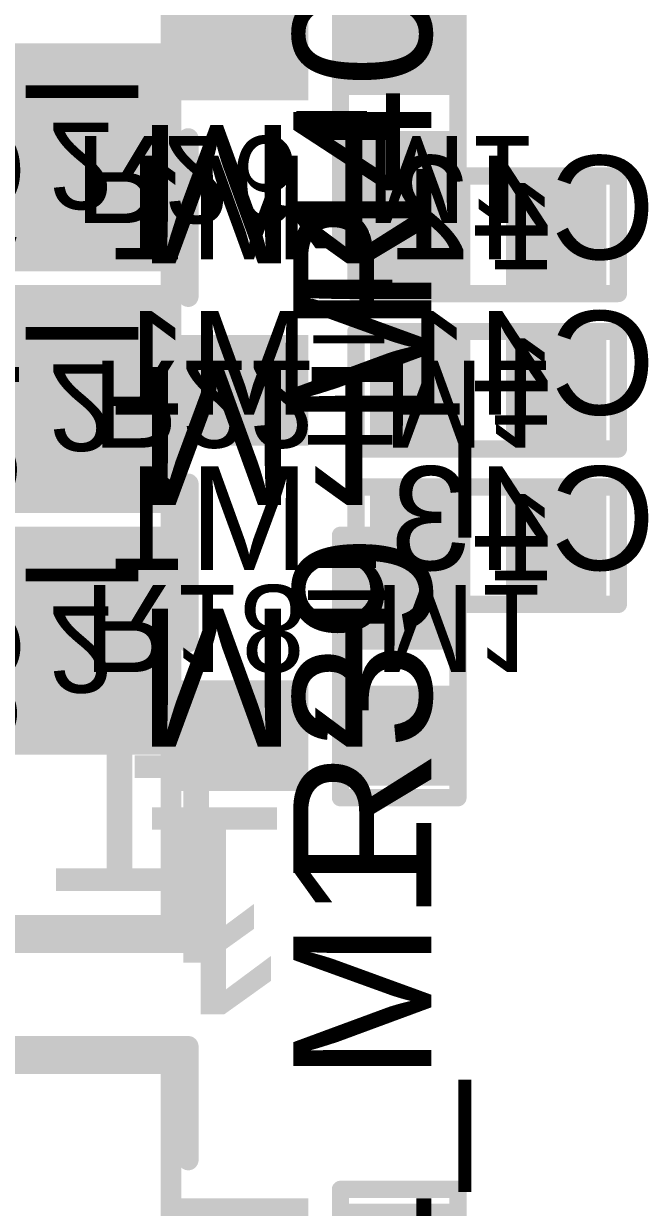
# Model space of a CAD drawing. Header units: inches. Extents: x -0.3 to 12.2, y -3.2 to 4.4.
# Drawn here: x 1.8494 to 2.0302, y 2.9284 to 3.2711 of the extents above; entities that cross this region are included whole.
import ezdxf

# ---------------------------------------------------------------- set-up
doc = ezdxf.new("R2010")
doc.units = ezdxf.units.IN
doc.header["$MEASUREMENT"] = 0
for name, color, linetype in [('Board Layer Stack Bottom Overlay', 54, 'Continuous'), ('Board Layer Stack Bottom Solder', 6, 'Continuous'), ('Bottom Assembly', 216, 'Continuous'), ('Bottom Layer_L8', 5, 'Continuous'), ('Bottom Paste', 16, 'Continuous'), ('FAB', 56, 'Continuous'), ('Top Assembly', 6, 'Continuous'), ('Top Overlay', 2, 'Continuous'), ('Top Paste', 8, 'Continuous'), ('Top Solder', 216, 'Continuous'), ('TOP_L1', 1, 'Continuous')]:
    doc.layers.add(name, color=color, linetype=linetype)
doc.styles.add('Arial', font='', dxfattribs={"height": 0.2})
doc.styles.get('Arial').set_extended_font_data('Arial')

# ---------------------------------------------------------------- blocks, each defined once
blk = doc.blocks.new('R0402_10')
at = {"layer": 'Top Paste'}
for points in [[(-0.006, 0.0125), (-0.006, -0.0125), (-0.031, -0.0125), (-0.031, 0.0125)], [(0.0334, 0.0125), (0.0334, -0.0125), (0.0084, -0.0125), (0.0084, 0.0125)]]:
    blk.add_hatch(color=8, dxfattribs=at).paths.add_polyline_path(points)
at = {"layer": 'Top Solder'}
for points in [[(-0.004, 0.0145), (-0.004, -0.0145), (-0.033, -0.0145), (-0.033, 0.0145)], [(0.0354, 0.0145), (0.0354, -0.0145), (0.0064, -0.0145), (0.0064, 0.0145)]]:
    blk.add_hatch(color=216, dxfattribs=at).paths.add_polyline_path(points)
at = {"layer": 'TOP_L1'}
for points in [[(-0.006, 0.0125), (-0.006, -0.0125), (-0.031, -0.0125), (-0.031, 0.0125)], [(0.0334, 0.0125), (0.0334, -0.0125), (0.0084, -0.0125), (0.0084, 0.0125)]]:
    blk.add_hatch(color=1, dxfattribs=at).paths.add_polyline_path(points)
at = {"layer": 'Top Assembly'}
for points in [[(-0.0365, 0.017, 0.005, 0.005, 0), (-0.0365, -0.017, 0.005, 0.005, 0)], [(-0.0365, 0.017, 0.005, 0.005, 0), (0.0395, 0.017, 0.005, 0.005, 0)], [(0.0395, 0.017, 0.005, 0.005, 0), (0.0395, -0.017, 0.005, 0.005, 0)], [(-0.0365, -0.017, 0.005, 0.005, 0), (0.0395, -0.017, 0.005, 0.005, 0)]]:
    blk.add_lwpolyline(points, format="xyseb", dxfattribs=at)
for points in [[(-0.03775, 0.017, 0.0025, 0.0025, 1), (-0.03525, 0.017, 0.0025, 0.0025, 1)], [(-0.03775, 0.017, 0.0025, 0.0025, 1), (-0.03525, 0.017, 0.0025, 0.0025, 1)], [(0.03825, 0.017, 0.0025, 0.0025, 1), (0.04075, 0.017, 0.0025, 0.0025, 1)], [(0.03825, 0.017, 0.0025, 0.0025, 1), (0.04075, 0.017, 0.0025, 0.0025, 1)], [(-0.03775, -0.017, 0.0025, 0.0025, 1), (-0.03525, -0.017, 0.0025, 0.0025, 1)], [(-0.03775, -0.017, 0.0025, 0.0025, 1), (-0.03525, -0.017, 0.0025, 0.0025, 1)], [(0.03825, -0.017, 0.0025, 0.0025, 1), (0.04075, -0.017, 0.0025, 0.0025, 1)], [(0.03825, -0.017, 0.0025, 0.0025, 1), (0.04075, -0.017, 0.0025, 0.0025, 1)]]:
    blk.add_lwpolyline(points, format="xyseb", close=True, dxfattribs=at)
at = {"layer": 'Top Overlay'}
for points in [[(-0.0365, 0.017, 0.005, 0.005, 0), (-0.0365, -0.017, 0.005, 0.005, 0)], [(-0.0365, 0.017, 0.005, 0.005, 0), (0.0365, 0.017, 0.005, 0.005, 0)], [(0.0365, 0.017, 0.005, 0.005, 0), (0.0395, 0.017, 0.005, 0.005, 0)], [(0.0395, 0.017, 0.005, 0.005, 0), (0.0395, -0.017, 0.005, 0.005, 0)], [(-0.0365, -0.017, 0.005, 0.005, 0), (0.0395, -0.017, 0.005, 0.005, 0)]]:
    blk.add_lwpolyline(points, format="xyseb", dxfattribs=at)
for points in [[(-0.03775, 0.017, 0.0025, 0.0025, 1), (-0.03525, 0.017, 0.0025, 0.0025, 1)], [(-0.03775, 0.017, 0.0025, 0.0025, 1), (-0.03525, 0.017, 0.0025, 0.0025, 1)], [(0.03525, 0.017, 0.0025, 0.0025, 1), (0.03775, 0.017, 0.0025, 0.0025, 1)], [(0.03525, 0.017, 0.0025, 0.0025, 1), (0.03775, 0.017, 0.0025, 0.0025, 1)], [(0.03825, 0.017, 0.0025, 0.0025, 1), (0.04075, 0.017, 0.0025, 0.0025, 1)], [(0.03825, 0.017, 0.0025, 0.0025, 1), (0.04075, 0.017, 0.0025, 0.0025, 1)], [(-0.03775, -0.017, 0.0025, 0.0025, 1), (-0.03525, -0.017, 0.0025, 0.0025, 1)], [(-0.03775, -0.017, 0.0025, 0.0025, 1), (-0.03525, -0.017, 0.0025, 0.0025, 1)], [(0.03825, -0.017, 0.0025, 0.0025, 1), (0.04075, -0.017, 0.0025, 0.0025, 1)], [(0.03825, -0.017, 0.0025, 0.0025, 1), (0.04075, -0.017, 0.0025, 0.0025, 1)]]:
    blk.add_lwpolyline(points, format="xyseb", close=True, dxfattribs=at)
at = {"layer": 'Top Assembly', "style": 'Arial'}
blk.add_text('R51_M1', height=0.04, dxfattribs=at).set_placement((-0.06289, -0.0093))
blk = doc.blocks.new('R0402_14')
at = {"layer": 'Top Paste'}
for points in [[(-0.006, 0.0125), (-0.006, -0.0125), (-0.031, -0.0125), (-0.031, 0.0125)], [(0.0334, 0.0125), (0.0334, -0.0125), (0.0084, -0.0125), (0.0084, 0.0125)]]:
    blk.add_hatch(color=8, dxfattribs=at).paths.add_polyline_path(points)
at = {"layer": 'Top Solder'}
for points in [[(-0.004, 0.0145), (-0.004, -0.0145), (-0.033, -0.0145), (-0.033, 0.0145)], [(0.0354, 0.0145), (0.0354, -0.0145), (0.0064, -0.0145), (0.0064, 0.0145)]]:
    blk.add_hatch(color=216, dxfattribs=at).paths.add_polyline_path(points)
at = {"layer": 'TOP_L1'}
for points in [[(-0.006, 0.0125), (-0.006, -0.0125), (-0.031, -0.0125), (-0.031, 0.0125)], [(0.0334, 0.0125), (0.0334, -0.0125), (0.0084, -0.0125), (0.0084, 0.0125)]]:
    blk.add_hatch(color=1, dxfattribs=at).paths.add_polyline_path(points)
at = {"layer": 'Top Assembly'}
for points in [[(-0.0365, 0.017, 0.005, 0.005, 0), (-0.0365, -0.017, 0.005, 0.005, 0)], [(-0.0365, 0.017, 0.005, 0.005, 0), (0.0395, 0.017, 0.005, 0.005, 0)], [(0.0395, 0.017, 0.005, 0.005, 0), (0.0395, -0.017, 0.005, 0.005, 0)], [(-0.0365, -0.017, 0.005, 0.005, 0), (0.0395, -0.017, 0.005, 0.005, 0)]]:
    blk.add_lwpolyline(points, format="xyseb", dxfattribs=at)
for points in [[(-0.03775, 0.017, 0.0025, 0.0025, 1), (-0.03525, 0.017, 0.0025, 0.0025, 1)], [(-0.03775, 0.017, 0.0025, 0.0025, 1), (-0.03525, 0.017, 0.0025, 0.0025, 1)], [(0.03825, 0.017, 0.0025, 0.0025, 1), (0.04075, 0.017, 0.0025, 0.0025, 1)], [(0.03825, 0.017, 0.0025, 0.0025, 1), (0.04075, 0.017, 0.0025, 0.0025, 1)], [(-0.03775, -0.017, 0.0025, 0.0025, 1), (-0.03525, -0.017, 0.0025, 0.0025, 1)], [(-0.03775, -0.017, 0.0025, 0.0025, 1), (-0.03525, -0.017, 0.0025, 0.0025, 1)], [(0.03825, -0.017, 0.0025, 0.0025, 1), (0.04075, -0.017, 0.0025, 0.0025, 1)], [(0.03825, -0.017, 0.0025, 0.0025, 1), (0.04075, -0.017, 0.0025, 0.0025, 1)]]:
    blk.add_lwpolyline(points, format="xyseb", close=True, dxfattribs=at)
at = {"layer": 'Top Overlay'}
for points in [[(-0.0365, 0.017, 0.005, 0.005, 0), (-0.0365, -0.017, 0.005, 0.005, 0)], [(-0.0365, 0.017, 0.005, 0.005, 0), (0.0365, 0.017, 0.005, 0.005, 0)], [(0.0365, 0.017, 0.005, 0.005, 0), (0.0395, 0.017, 0.005, 0.005, 0)], [(0.0395, 0.017, 0.005, 0.005, 0), (0.0395, -0.017, 0.005, 0.005, 0)], [(-0.0365, -0.017, 0.005, 0.005, 0), (0.0395, -0.017, 0.005, 0.005, 0)]]:
    blk.add_lwpolyline(points, format="xyseb", dxfattribs=at)
for points in [[(-0.03775, 0.017, 0.0025, 0.0025, 1), (-0.03525, 0.017, 0.0025, 0.0025, 1)], [(-0.03775, 0.017, 0.0025, 0.0025, 1), (-0.03525, 0.017, 0.0025, 0.0025, 1)], [(0.03525, 0.017, 0.0025, 0.0025, 1), (0.03775, 0.017, 0.0025, 0.0025, 1)], [(0.03525, 0.017, 0.0025, 0.0025, 1), (0.03775, 0.017, 0.0025, 0.0025, 1)], [(0.03825, 0.017, 0.0025, 0.0025, 1), (0.04075, 0.017, 0.0025, 0.0025, 1)], [(0.03825, 0.017, 0.0025, 0.0025, 1), (0.04075, 0.017, 0.0025, 0.0025, 1)], [(-0.03775, -0.017, 0.0025, 0.0025, 1), (-0.03525, -0.017, 0.0025, 0.0025, 1)], [(-0.03775, -0.017, 0.0025, 0.0025, 1), (-0.03525, -0.017, 0.0025, 0.0025, 1)], [(0.03825, -0.017, 0.0025, 0.0025, 1), (0.04075, -0.017, 0.0025, 0.0025, 1)], [(0.03825, -0.017, 0.0025, 0.0025, 1), (0.04075, -0.017, 0.0025, 0.0025, 1)]]:
    blk.add_lwpolyline(points, format="xyseb", close=True, dxfattribs=at)
at = {"layer": 'Top Assembly', "style": 'Arial'}
blk.add_text('R40_M1', height=0.04, dxfattribs=at).set_placement((-0.06289, -0.0093))
blk = doc.blocks.new('R0402_16')
at = {"layer": 'Top Paste'}
for points in [[(-0.006, 0.0125), (-0.006, -0.0125), (-0.031, -0.0125), (-0.031, 0.0125)], [(0.0334, 0.0125), (0.0334, -0.0125), (0.0084, -0.0125), (0.0084, 0.0125)]]:
    blk.add_hatch(color=8, dxfattribs=at).paths.add_polyline_path(points)
at = {"layer": 'Top Solder'}
for points in [[(-0.004, 0.0145), (-0.004, -0.0145), (-0.033, -0.0145), (-0.033, 0.0145)], [(0.0354, 0.0145), (0.0354, -0.0145), (0.0064, -0.0145), (0.0064, 0.0145)]]:
    blk.add_hatch(color=216, dxfattribs=at).paths.add_polyline_path(points)
at = {"layer": 'TOP_L1'}
for points in [[(-0.006, 0.0125), (-0.006, -0.0125), (-0.031, -0.0125), (-0.031, 0.0125)], [(0.0334, 0.0125), (0.0334, -0.0125), (0.0084, -0.0125), (0.0084, 0.0125)]]:
    blk.add_hatch(color=1, dxfattribs=at).paths.add_polyline_path(points)
at = {"layer": 'Top Assembly'}
for points in [[(-0.0365, 0.017, 0.005, 0.005, 0), (-0.0365, -0.017, 0.005, 0.005, 0)], [(-0.0365, 0.017, 0.005, 0.005, 0), (0.0395, 0.017, 0.005, 0.005, 0)], [(0.0395, 0.017, 0.005, 0.005, 0), (0.0395, -0.017, 0.005, 0.005, 0)], [(-0.0365, -0.017, 0.005, 0.005, 0), (0.0395, -0.017, 0.005, 0.005, 0)]]:
    blk.add_lwpolyline(points, format="xyseb", dxfattribs=at)
for points in [[(-0.03775, 0.017, 0.0025, 0.0025, 1), (-0.03525, 0.017, 0.0025, 0.0025, 1)], [(-0.03775, 0.017, 0.0025, 0.0025, 1), (-0.03525, 0.017, 0.0025, 0.0025, 1)], [(0.03825, 0.017, 0.0025, 0.0025, 1), (0.04075, 0.017, 0.0025, 0.0025, 1)], [(0.03825, 0.017, 0.0025, 0.0025, 1), (0.04075, 0.017, 0.0025, 0.0025, 1)], [(-0.03775, -0.017, 0.0025, 0.0025, 1), (-0.03525, -0.017, 0.0025, 0.0025, 1)], [(-0.03775, -0.017, 0.0025, 0.0025, 1), (-0.03525, -0.017, 0.0025, 0.0025, 1)], [(0.03825, -0.017, 0.0025, 0.0025, 1), (0.04075, -0.017, 0.0025, 0.0025, 1)], [(0.03825, -0.017, 0.0025, 0.0025, 1), (0.04075, -0.017, 0.0025, 0.0025, 1)]]:
    blk.add_lwpolyline(points, format="xyseb", close=True, dxfattribs=at)
at = {"layer": 'Top Overlay'}
for points in [[(-0.0365, 0.017, 0.005, 0.005, 0), (-0.0365, -0.017, 0.005, 0.005, 0)], [(-0.0365, 0.017, 0.005, 0.005, 0), (0.0365, 0.017, 0.005, 0.005, 0)], [(0.0365, 0.017, 0.005, 0.005, 0), (0.0395, 0.017, 0.005, 0.005, 0)], [(0.0395, 0.017, 0.005, 0.005, 0), (0.0395, -0.017, 0.005, 0.005, 0)], [(-0.0365, -0.017, 0.005, 0.005, 0), (0.0395, -0.017, 0.005, 0.005, 0)]]:
    blk.add_lwpolyline(points, format="xyseb", dxfattribs=at)
for points in [[(-0.03775, 0.017, 0.0025, 0.0025, 1), (-0.03525, 0.017, 0.0025, 0.0025, 1)], [(-0.03775, 0.017, 0.0025, 0.0025, 1), (-0.03525, 0.017, 0.0025, 0.0025, 1)], [(0.03525, 0.017, 0.0025, 0.0025, 1), (0.03775, 0.017, 0.0025, 0.0025, 1)], [(0.03525, 0.017, 0.0025, 0.0025, 1), (0.03775, 0.017, 0.0025, 0.0025, 1)], [(0.03825, 0.017, 0.0025, 0.0025, 1), (0.04075, 0.017, 0.0025, 0.0025, 1)], [(0.03825, 0.017, 0.0025, 0.0025, 1), (0.04075, 0.017, 0.0025, 0.0025, 1)], [(-0.03775, -0.017, 0.0025, 0.0025, 1), (-0.03525, -0.017, 0.0025, 0.0025, 1)], [(-0.03775, -0.017, 0.0025, 0.0025, 1), (-0.03525, -0.017, 0.0025, 0.0025, 1)], [(0.03825, -0.017, 0.0025, 0.0025, 1), (0.04075, -0.017, 0.0025, 0.0025, 1)], [(0.03825, -0.017, 0.0025, 0.0025, 1), (0.04075, -0.017, 0.0025, 0.0025, 1)]]:
    blk.add_lwpolyline(points, format="xyseb", close=True, dxfattribs=at)
at = {"layer": 'Top Assembly', "style": 'Arial'}
blk.add_text('R39_M1', height=0.04, dxfattribs=at).set_placement((-0.06289, -0.0093))
blk = doc.blocks.new('C0402_B_44')
at = {"layer": 'Board Layer Stack Bottom Solder'}
for points in [[(-0.004, 0.0145), (-0.004, -0.0145), (-0.033, -0.0145), (-0.033, 0.0145)], [(0.0354, 0.0145), (0.0354, -0.0145), (0.0064, -0.0145), (0.0064, 0.0145)]]:
    blk.add_hatch(color=6, dxfattribs=at).paths.add_polyline_path(points)
at = {"layer": 'Bottom Layer_L8'}
for points in [[(-0.006, 0.0125), (-0.006, -0.0125), (-0.031, -0.0125), (-0.031, 0.0125)], [(0.0334, 0.0125), (0.0334, -0.0125), (0.0084, -0.0125), (0.0084, 0.0125)]]:
    blk.add_hatch(color=5, dxfattribs=at).paths.add_polyline_path(points)
at = {"layer": 'Bottom Paste'}
for points in [[(-0.006, 0.0125), (-0.006, -0.0125), (-0.031, -0.0125), (-0.031, 0.0125)], [(0.0334, 0.0125), (0.0334, -0.0125), (0.0084, -0.0125), (0.0084, 0.0125)]]:
    blk.add_hatch(color=16, dxfattribs=at).paths.add_polyline_path(points)
at = {"layer": 'Board Layer Stack Bottom Overlay'}
for points in [[(-0.0365, 0.017, 0.005, 0.005, 0), (-0.0365, -0.017, 0.005, 0.005, 0)], [(0.0395, 0.017, 0.005, 0.005, 0), (-0.0365, 0.017, 0.005, 0.005, 0)], [(0.0395, 0.017, 0.005, 0.005, 0), (0.0395, -0.017, 0.005, 0.005, 0)], [(0.0365, -0.017, 0.005, 0.005, 0), (-0.0365, -0.017, 0.005, 0.005, 0)], [(0.0395, -0.017, 0.005, 0.005, 0), (0.0365, -0.017, 0.005, 0.005, 0)]]:
    blk.add_lwpolyline(points, format="xyseb", dxfattribs=at)
for points in [[(-0.03775, 0.017, 0.0025, 0.0025, 1), (-0.03525, 0.017, 0.0025, 0.0025, 1)], [(-0.03775, 0.017, 0.0025, 0.0025, 1), (-0.03525, 0.017, 0.0025, 0.0025, 1)], [(0.03825, 0.017, 0.0025, 0.0025, 1), (0.04075, 0.017, 0.0025, 0.0025, 1)], [(0.03825, 0.017, 0.0025, 0.0025, 1), (0.04075, 0.017, 0.0025, 0.0025, 1)], [(-0.03775, -0.017, 0.0025, 0.0025, 1), (-0.03525, -0.017, 0.0025, 0.0025, 1)], [(-0.03775, -0.017, 0.0025, 0.0025, 1), (-0.03525, -0.017, 0.0025, 0.0025, 1)], [(0.03525, -0.017, 0.0025, 0.0025, 1), (0.03775, -0.017, 0.0025, 0.0025, 1)], [(0.03525, -0.017, 0.0025, 0.0025, 1), (0.03775, -0.017, 0.0025, 0.0025, 1)], [(0.03825, -0.017, 0.0025, 0.0025, 1), (0.04075, -0.017, 0.0025, 0.0025, 1)], [(0.03825, -0.017, 0.0025, 0.0025, 1), (0.04075, -0.017, 0.0025, 0.0025, 1)]]:
    blk.add_lwpolyline(points, format="xyseb", close=True, dxfattribs=at)
at = {"layer": 'Bottom Assembly'}
for points in [[(-0.0365, 0.017, 0.005, 0.005, 0), (-0.0365, -0.017, 0.005, 0.005, 0)], [(0.0395, 0.017, 0.005, 0.005, 0), (-0.0365, 0.017, 0.005, 0.005, 0)], [(0.0395, 0.017, 0.005, 0.005, 0), (0.0395, -0.017, 0.005, 0.005, 0)], [(0.0395, -0.017, 0.005, 0.005, 0), (-0.0365, -0.017, 0.005, 0.005, 0)]]:
    blk.add_lwpolyline(points, format="xyseb", dxfattribs=at)
for points in [[(-0.03775, 0.017, 0.0025, 0.0025, 1), (-0.03525, 0.017, 0.0025, 0.0025, 1)], [(-0.03775, 0.017, 0.0025, 0.0025, 1), (-0.03525, 0.017, 0.0025, 0.0025, 1)], [(0.03825, 0.017, 0.0025, 0.0025, 1), (0.04075, 0.017, 0.0025, 0.0025, 1)], [(0.03825, 0.017, 0.0025, 0.0025, 1), (0.04075, 0.017, 0.0025, 0.0025, 1)], [(-0.03775, -0.017, 0.0025, 0.0025, 1), (-0.03525, -0.017, 0.0025, 0.0025, 1)], [(-0.03775, -0.017, 0.0025, 0.0025, 1), (-0.03525, -0.017, 0.0025, 0.0025, 1)], [(0.03825, -0.017, 0.0025, 0.0025, 1), (0.04075, -0.017, 0.0025, 0.0025, 1)], [(0.03825, -0.017, 0.0025, 0.0025, 1), (0.04075, -0.017, 0.0025, 0.0025, 1)]]:
    blk.add_lwpolyline(points, format="xyseb", close=True, dxfattribs=at)
at = {"layer": 'Bottom Assembly', "style": 'Arial', "text_generation_flag": 2}
blk.add_text('C43_M1', height=0.03, rotation=180, dxfattribs=at).set_placement((-0.0473, 0.00707))
at = {"layer": 'FAB', "style": 'Arial', "text_generation_flag": 2}
blk.add_text('1', height=0.025, rotation=180, dxfattribs=at).set_placement((-0.0185, 0.01))
blk = doc.blocks.new('C0402_B_46')
at = {"layer": 'Board Layer Stack Bottom Solder'}
for points in [[(-0.004, 0.0145), (-0.004, -0.0145), (-0.033, -0.0145), (-0.033, 0.0145)], [(0.0354, 0.0145), (0.0354, -0.0145), (0.0064, -0.0145), (0.0064, 0.0145)]]:
    blk.add_hatch(color=6, dxfattribs=at).paths.add_polyline_path(points)
at = {"layer": 'Bottom Layer_L8'}
for points in [[(-0.006, 0.0125), (-0.006, -0.0125), (-0.031, -0.0125), (-0.031, 0.0125)], [(0.0334, 0.0125), (0.0334, -0.0125), (0.0084, -0.0125), (0.0084, 0.0125)]]:
    blk.add_hatch(color=5, dxfattribs=at).paths.add_polyline_path(points)
at = {"layer": 'Bottom Paste'}
for points in [[(-0.006, 0.0125), (-0.006, -0.0125), (-0.031, -0.0125), (-0.031, 0.0125)], [(0.0334, 0.0125), (0.0334, -0.0125), (0.0084, -0.0125), (0.0084, 0.0125)]]:
    blk.add_hatch(color=16, dxfattribs=at).paths.add_polyline_path(points)
at = {"layer": 'Board Layer Stack Bottom Overlay'}
for points in [[(-0.0365, 0.017, 0.005, 0.005, 0), (-0.0365, -0.017, 0.005, 0.005, 0)], [(0.0395, 0.017, 0.005, 0.005, 0), (-0.0365, 0.017, 0.005, 0.005, 0)], [(0.0395, 0.017, 0.005, 0.005, 0), (0.0395, -0.017, 0.005, 0.005, 0)], [(0.0365, -0.017, 0.005, 0.005, 0), (-0.0365, -0.017, 0.005, 0.005, 0)], [(0.0395, -0.017, 0.005, 0.005, 0), (0.0365, -0.017, 0.005, 0.005, 0)]]:
    blk.add_lwpolyline(points, format="xyseb", dxfattribs=at)
for points in [[(-0.03775, 0.017, 0.0025, 0.0025, 1), (-0.03525, 0.017, 0.0025, 0.0025, 1)], [(-0.03775, 0.017, 0.0025, 0.0025, 1), (-0.03525, 0.017, 0.0025, 0.0025, 1)], [(0.03825, 0.017, 0.0025, 0.0025, 1), (0.04075, 0.017, 0.0025, 0.0025, 1)], [(0.03825, 0.017, 0.0025, 0.0025, 1), (0.04075, 0.017, 0.0025, 0.0025, 1)], [(-0.03775, -0.017, 0.0025, 0.0025, 1), (-0.03525, -0.017, 0.0025, 0.0025, 1)], [(-0.03775, -0.017, 0.0025, 0.0025, 1), (-0.03525, -0.017, 0.0025, 0.0025, 1)], [(0.03525, -0.017, 0.0025, 0.0025, 1), (0.03775, -0.017, 0.0025, 0.0025, 1)], [(0.03525, -0.017, 0.0025, 0.0025, 1), (0.03775, -0.017, 0.0025, 0.0025, 1)], [(0.03825, -0.017, 0.0025, 0.0025, 1), (0.04075, -0.017, 0.0025, 0.0025, 1)], [(0.03825, -0.017, 0.0025, 0.0025, 1), (0.04075, -0.017, 0.0025, 0.0025, 1)]]:
    blk.add_lwpolyline(points, format="xyseb", close=True, dxfattribs=at)
at = {"layer": 'Bottom Assembly'}
for points in [[(-0.0365, 0.017, 0.005, 0.005, 0), (-0.0365, -0.017, 0.005, 0.005, 0)], [(0.0395, 0.017, 0.005, 0.005, 0), (-0.0365, 0.017, 0.005, 0.005, 0)], [(0.0395, 0.017, 0.005, 0.005, 0), (0.0395, -0.017, 0.005, 0.005, 0)], [(0.0395, -0.017, 0.005, 0.005, 0), (-0.0365, -0.017, 0.005, 0.005, 0)]]:
    blk.add_lwpolyline(points, format="xyseb", dxfattribs=at)
for points in [[(-0.03775, 0.017, 0.0025, 0.0025, 1), (-0.03525, 0.017, 0.0025, 0.0025, 1)], [(-0.03775, 0.017, 0.0025, 0.0025, 1), (-0.03525, 0.017, 0.0025, 0.0025, 1)], [(0.03825, 0.017, 0.0025, 0.0025, 1), (0.04075, 0.017, 0.0025, 0.0025, 1)], [(0.03825, 0.017, 0.0025, 0.0025, 1), (0.04075, 0.017, 0.0025, 0.0025, 1)], [(-0.03775, -0.017, 0.0025, 0.0025, 1), (-0.03525, -0.017, 0.0025, 0.0025, 1)], [(-0.03775, -0.017, 0.0025, 0.0025, 1), (-0.03525, -0.017, 0.0025, 0.0025, 1)], [(0.03825, -0.017, 0.0025, 0.0025, 1), (0.04075, -0.017, 0.0025, 0.0025, 1)], [(0.03825, -0.017, 0.0025, 0.0025, 1), (0.04075, -0.017, 0.0025, 0.0025, 1)]]:
    blk.add_lwpolyline(points, format="xyseb", close=True, dxfattribs=at)
at = {"layer": 'Bottom Assembly', "style": 'Arial', "text_generation_flag": 2}
blk.add_text('C42_M1', height=0.03, rotation=180, dxfattribs=at).set_placement((-0.0473, 0.00707))
at = {"layer": 'FAB', "style": 'Arial', "text_generation_flag": 2}
blk.add_text('1', height=0.025, rotation=180, dxfattribs=at).set_placement((-0.0185, 0.01))
blk = doc.blocks.new('C0402_B_48')
at = {"layer": 'Board Layer Stack Bottom Solder'}
for points in [[(-0.004, 0.0145), (-0.004, -0.0145), (-0.033, -0.0145), (-0.033, 0.0145)], [(0.0354, 0.0145), (0.0354, -0.0145), (0.0064, -0.0145), (0.0064, 0.0145)]]:
    blk.add_hatch(color=6, dxfattribs=at).paths.add_polyline_path(points)
at = {"layer": 'Bottom Layer_L8'}
for points in [[(-0.006, 0.0125), (-0.006, -0.0125), (-0.031, -0.0125), (-0.031, 0.0125)], [(0.0334, 0.0125), (0.0334, -0.0125), (0.0084, -0.0125), (0.0084, 0.0125)]]:
    blk.add_hatch(color=5, dxfattribs=at).paths.add_polyline_path(points)
at = {"layer": 'Bottom Paste'}
for points in [[(-0.006, 0.0125), (-0.006, -0.0125), (-0.031, -0.0125), (-0.031, 0.0125)], [(0.0334, 0.0125), (0.0334, -0.0125), (0.0084, -0.0125), (0.0084, 0.0125)]]:
    blk.add_hatch(color=16, dxfattribs=at).paths.add_polyline_path(points)
at = {"layer": 'Board Layer Stack Bottom Overlay'}
for points in [[(-0.0365, 0.017, 0.005, 0.005, 0), (-0.0365, -0.017, 0.005, 0.005, 0)], [(0.0395, 0.017, 0.005, 0.005, 0), (-0.0365, 0.017, 0.005, 0.005, 0)], [(0.0395, 0.017, 0.005, 0.005, 0), (0.0395, -0.017, 0.005, 0.005, 0)], [(0.0365, -0.017, 0.005, 0.005, 0), (-0.0365, -0.017, 0.005, 0.005, 0)], [(0.0395, -0.017, 0.005, 0.005, 0), (0.0365, -0.017, 0.005, 0.005, 0)]]:
    blk.add_lwpolyline(points, format="xyseb", dxfattribs=at)
for points in [[(-0.03775, 0.017, 0.0025, 0.0025, 1), (-0.03525, 0.017, 0.0025, 0.0025, 1)], [(-0.03775, 0.017, 0.0025, 0.0025, 1), (-0.03525, 0.017, 0.0025, 0.0025, 1)], [(0.03825, 0.017, 0.0025, 0.0025, 1), (0.04075, 0.017, 0.0025, 0.0025, 1)], [(0.03825, 0.017, 0.0025, 0.0025, 1), (0.04075, 0.017, 0.0025, 0.0025, 1)], [(-0.03775, -0.017, 0.0025, 0.0025, 1), (-0.03525, -0.017, 0.0025, 0.0025, 1)], [(-0.03775, -0.017, 0.0025, 0.0025, 1), (-0.03525, -0.017, 0.0025, 0.0025, 1)], [(0.03525, -0.017, 0.0025, 0.0025, 1), (0.03775, -0.017, 0.0025, 0.0025, 1)], [(0.03525, -0.017, 0.0025, 0.0025, 1), (0.03775, -0.017, 0.0025, 0.0025, 1)], [(0.03825, -0.017, 0.0025, 0.0025, 1), (0.04075, -0.017, 0.0025, 0.0025, 1)], [(0.03825, -0.017, 0.0025, 0.0025, 1), (0.04075, -0.017, 0.0025, 0.0025, 1)]]:
    blk.add_lwpolyline(points, format="xyseb", close=True, dxfattribs=at)
at = {"layer": 'Bottom Assembly'}
for points in [[(-0.0365, 0.017, 0.005, 0.005, 0), (-0.0365, -0.017, 0.005, 0.005, 0)], [(0.0395, 0.017, 0.005, 0.005, 0), (-0.0365, 0.017, 0.005, 0.005, 0)], [(0.0395, 0.017, 0.005, 0.005, 0), (0.0395, -0.017, 0.005, 0.005, 0)], [(0.0395, -0.017, 0.005, 0.005, 0), (-0.0365, -0.017, 0.005, 0.005, 0)]]:
    blk.add_lwpolyline(points, format="xyseb", dxfattribs=at)
for points in [[(-0.03775, 0.017, 0.0025, 0.0025, 1), (-0.03525, 0.017, 0.0025, 0.0025, 1)], [(-0.03775, 0.017, 0.0025, 0.0025, 1), (-0.03525, 0.017, 0.0025, 0.0025, 1)], [(0.03825, 0.017, 0.0025, 0.0025, 1), (0.04075, 0.017, 0.0025, 0.0025, 1)], [(0.03825, 0.017, 0.0025, 0.0025, 1), (0.04075, 0.017, 0.0025, 0.0025, 1)], [(-0.03775, -0.017, 0.0025, 0.0025, 1), (-0.03525, -0.017, 0.0025, 0.0025, 1)], [(-0.03775, -0.017, 0.0025, 0.0025, 1), (-0.03525, -0.017, 0.0025, 0.0025, 1)], [(0.03825, -0.017, 0.0025, 0.0025, 1), (0.04075, -0.017, 0.0025, 0.0025, 1)], [(0.03825, -0.017, 0.0025, 0.0025, 1), (0.04075, -0.017, 0.0025, 0.0025, 1)]]:
    blk.add_lwpolyline(points, format="xyseb", close=True, dxfattribs=at)
at = {"layer": 'Bottom Assembly', "style": 'Arial', "text_generation_flag": 2}
blk.add_text('C41_M1', height=0.03, rotation=180, dxfattribs=at).set_placement((-0.0473, 0.00707))
at = {"layer": 'FAB', "style": 'Arial', "text_generation_flag": 2}
blk.add_text('1', height=0.025, rotation=180, dxfattribs=at).set_placement((-0.0185, 0.01))
blk = doc.blocks.new('CD542_MNC_102')
at = {"layer": 'Top Paste'}
blk.add_hatch(color=8, dxfattribs=at).paths.add_polyline_path([(-0.14781, -0.08598), (-0.11, -0.08598), (-0.11, -0.11402), (-0.14781, -0.11402)])
at = {"layer": 'Top Solder'}
blk.add_hatch(color=216, dxfattribs=at).paths.add_polyline_path([(-0.14981, -0.08398), (-0.108, -0.08398), (-0.108, -0.11602), (-0.14981, -0.11602)])
at = {"layer": 'TOP_L1'}
blk.add_hatch(color=1, dxfattribs=at).paths.add_polyline_path([(-0.14781, -0.08598), (-0.11, -0.08598), (-0.11, -0.11402), (-0.14781, -0.11402)])
at = {"layer": 'Top Assembly'}
for points in [[(-0.11, 0.155, 0.006, 0.006, 0), (-0.11, -0.155, 0.006, 0.006, 0)], [(0.11, -0.155, 0.006, 0.006, 0), (-0.11, -0.155, 0.006, 0.006, 0)]]:
    blk.add_lwpolyline(points, format="xyseb", dxfattribs=at)
blk.add_lwpolyline([(-0.1115, -0.155, 0.003, 0.003, 1), (-0.1085, -0.155, 0.003, 0.003, 1)], format="xyseb", close=True, dxfattribs=at)
blk.add_lwpolyline([(-0.1115, -0.155, 0.003, 0.003, 1), (-0.1085, -0.155, 0.003, 0.003, 1)], format="xyseb", close=True, dxfattribs=at)
at = {"layer": 'Top Overlay'}
for points in [[(-0.115, -0.12712, 0.006, 0.006, 0), (-0.115, -0.16, 0.006, 0.006, 0)], [(0.115, -0.16, 0.006, 0.006, 0), (-0.115, -0.16, 0.006, 0.006, 0)]]:
    blk.add_lwpolyline(points, format="xyseb", dxfattribs=at)
for points in [[(-0.1165, -0.12712, 0.003, 0.003, 1), (-0.1135, -0.12712, 0.003, 0.003, 1)], [(-0.1165, -0.16, 0.003, 0.003, 1), (-0.1135, -0.16, 0.003, 0.003, 1)], [(-0.1165, -0.16, 0.003, 0.003, 1), (-0.1135, -0.16, 0.003, 0.003, 1)]]:
    blk.add_lwpolyline(points, format="xyseb", close=True, dxfattribs=at)
blk = doc.blocks.new('CD542_MNC_104')
at = {"layer": 'Top Paste'}
for points in [[(-0.14781, 0.11402), (-0.11, 0.11402), (-0.11, 0.08598), (-0.14781, 0.08598)], [(-0.14781, 0.01402), (-0.11, 0.01402), (-0.11, -0.01402), (-0.14781, -0.01402)], [(-0.14781, -0.08598), (-0.11, -0.08598), (-0.11, -0.11402), (-0.14781, -0.11402)]]:
    blk.add_hatch(color=8, dxfattribs=at).paths.add_polyline_path(points)
at = {"layer": 'Top Solder'}
for points in [[(-0.14981, 0.11602), (-0.108, 0.11602), (-0.108, 0.08398), (-0.14981, 0.08398)], [(-0.14981, 0.01602), (-0.108, 0.01602), (-0.108, -0.01602), (-0.14981, -0.01602)], [(-0.14981, -0.08398), (-0.108, -0.08398), (-0.108, -0.11602), (-0.14981, -0.11602)]]:
    blk.add_hatch(color=216, dxfattribs=at).paths.add_polyline_path(points)
at = {"layer": 'TOP_L1'}
for points in [[(-0.14781, 0.11402), (-0.11, 0.11402), (-0.11, 0.08598), (-0.14781, 0.08598)], [(-0.14781, 0.01402), (-0.11, 0.01402), (-0.11, -0.01402), (-0.14781, -0.01402)], [(-0.14781, -0.08598), (-0.11, -0.08598), (-0.11, -0.11402), (-0.14781, -0.11402)]]:
    blk.add_hatch(color=1, dxfattribs=at).paths.add_polyline_path(points)
at = {"layer": 'Top Assembly'}
for points in [[(0.11, 0.155, 0.006, 0.006, 0), (-0.11, 0.155, 0.006, 0.006, 0)], [(-0.11, 0.155, 0.006, 0.006, 0), (-0.11, -0.155, 0.006, 0.006, 0)]]:
    blk.add_lwpolyline(points, format="xyseb", dxfattribs=at)
blk.add_lwpolyline([(-0.1115, 0.155, 0.003, 0.003, 1), (-0.1085, 0.155, 0.003, 0.003, 1)], format="xyseb", close=True, dxfattribs=at)
blk.add_lwpolyline([(-0.1115, 0.155, 0.003, 0.003, 1), (-0.1085, 0.155, 0.003, 0.003, 1)], format="xyseb", close=True, dxfattribs=at)
at = {"layer": 'Top Overlay'}
for points in [[(0.115, 0.16, 0.006, 0.006, 0), (-0.115, 0.16, 0.006, 0.006, 0)], [(-0.115, 0.16, 0.006, 0.006, 0), (-0.115, 0.12712, 0.006, 0.006, 0)], [(-0.115, 0.07288, 0.006, 0.006, 0), (-0.115, 0.02712, 0.006, 0.006, 0)], [(-0.115, -0.02712, 0.006, 0.006, 0), (-0.115, -0.07288, 0.006, 0.006, 0)]]:
    blk.add_lwpolyline(points, format="xyseb", dxfattribs=at)
for points in [[(-0.1165, 0.16, 0.003, 0.003, 1), (-0.1135, 0.16, 0.003, 0.003, 1)], [(-0.1165, 0.16, 0.003, 0.003, 1), (-0.1135, 0.16, 0.003, 0.003, 1)], [(-0.1165, 0.12712, 0.003, 0.003, 1), (-0.1135, 0.12712, 0.003, 0.003, 1)], [(-0.1165, 0.07288, 0.003, 0.003, 1), (-0.1135, 0.07288, 0.003, 0.003, 1)], [(-0.1165, 0.02712, 0.003, 0.003, 1), (-0.1135, 0.02712, 0.003, 0.003, 1)], [(-0.1165, -0.02712, 0.003, 0.003, 1), (-0.1135, -0.02712, 0.003, 0.003, 1)], [(-0.1165, -0.07288, 0.003, 0.003, 1), (-0.1135, -0.07288, 0.003, 0.003, 1)]]:
    blk.add_lwpolyline(points, format="xyseb", close=True, dxfattribs=at)
at = {"layer": 'Top Assembly', "style": 'Arial'}
blk.add_text('1', height=0.06, dxfattribs=at).set_placement((-0.14206, 0.10576))
at = {"layer": 'Top Overlay', "style": 'Arial'}
blk.add_text('1', height=0.06, dxfattribs=at).set_placement((-0.14706, 0.12076))
blk = doc.blocks.new('R0805_B_351')
at = {"layer": 'Board Layer Stack Bottom Solder'}
for points in [[(-0.013, 0.027), (-0.013, -0.027), (-0.077, -0.027), (-0.077, 0.027)], [(0.077, 0.027), (0.077, -0.027), (0.013, -0.027), (0.013, 0.027)]]:
    blk.add_hatch(color=6, dxfattribs=at).paths.add_polyline_path(points)
at = {"layer": 'Bottom Layer_L8'}
for points in [[(-0.015, 0.025), (-0.015, -0.025), (-0.075, -0.025), (-0.075, 0.025)], [(0.075, 0.025), (0.075, -0.025), (0.015, -0.025), (0.015, 0.025)]]:
    blk.add_hatch(color=5, dxfattribs=at).paths.add_polyline_path(points)
at = {"layer": 'Bottom Paste'}
for points in [[(-0.015, 0.025), (-0.015, -0.025), (-0.075, -0.025), (-0.075, 0.025)], [(0.075, 0.025), (0.075, -0.025), (0.015, -0.025), (0.015, 0.025)]]:
    blk.add_hatch(color=16, dxfattribs=at).paths.add_polyline_path(points)
at = {"layer": 'Board Layer Stack Bottom Overlay'}
for points in [[(-0.08, -0.03, 0.006, 0.006, 0), (-0.08, 0.03, 0.006, 0.006, 0)], [(-0.08, 0.03, 0.006, 0.006, 0), (0.08, 0.03, 0.006, 0.006, 0)], [(0.08, -0.03, 0.006, 0.006, 0), (0.08, 0.03, 0.006, 0.006, 0)], [(-0.08, -0.03, 0.006, 0.006, 0), (0.08, -0.03, 0.006, 0.006, 0)]]:
    blk.add_lwpolyline(points, format="xyseb", dxfattribs=at)
for points in [[(-0.0815, 0.03, 0.003, 0.003, 1), (-0.0785, 0.03, 0.003, 0.003, 1)], [(-0.0815, 0.03, 0.003, 0.003, 1), (-0.0785, 0.03, 0.003, 0.003, 1)], [(0.0785, 0.03, 0.003, 0.003, 1), (0.0815, 0.03, 0.003, 0.003, 1)], [(0.0785, 0.03, 0.003, 0.003, 1), (0.0815, 0.03, 0.003, 0.003, 1)], [(-0.0815, -0.03, 0.003, 0.003, 1), (-0.0785, -0.03, 0.003, 0.003, 1)], [(-0.0815, -0.03, 0.003, 0.003, 1), (-0.0785, -0.03, 0.003, 0.003, 1)], [(0.0785, -0.03, 0.003, 0.003, 1), (0.0815, -0.03, 0.003, 0.003, 1)], [(0.0785, -0.03, 0.003, 0.003, 1), (0.0815, -0.03, 0.003, 0.003, 1)]]:
    blk.add_lwpolyline(points, format="xyseb", close=True, dxfattribs=at)
at = {"layer": 'Bottom Assembly'}
for points in [[(-0.08, -0.03, 0.006, 0.006, 0), (-0.08, 0.03, 0.006, 0.006, 0)], [(-0.08, 0.03, 0.006, 0.006, 0), (0.08, 0.03, 0.006, 0.006, 0)], [(0.08, -0.03, 0.006, 0.006, 0), (0.08, 0.03, 0.006, 0.006, 0)], [(-0.08, -0.03, 0.006, 0.006, 0), (0.08, -0.03, 0.006, 0.006, 0)]]:
    blk.add_lwpolyline(points, format="xyseb", dxfattribs=at)
for points in [[(-0.0815, 0.03, 0.003, 0.003, 1), (-0.0785, 0.03, 0.003, 0.003, 1)], [(-0.0815, 0.03, 0.003, 0.003, 1), (-0.0785, 0.03, 0.003, 0.003, 1)], [(0.0785, 0.03, 0.003, 0.003, 1), (0.0815, 0.03, 0.003, 0.003, 1)], [(0.0785, 0.03, 0.003, 0.003, 1), (0.0815, 0.03, 0.003, 0.003, 1)], [(-0.0815, -0.03, 0.003, 0.003, 1), (-0.0785, -0.03, 0.003, 0.003, 1)], [(-0.0815, -0.03, 0.003, 0.003, 1), (-0.0785, -0.03, 0.003, 0.003, 1)], [(0.0785, -0.03, 0.003, 0.003, 1), (0.0815, -0.03, 0.003, 0.003, 1)], [(0.0785, -0.03, 0.003, 0.003, 1), (0.0815, -0.03, 0.003, 0.003, 1)]]:
    blk.add_lwpolyline(points, format="xyseb", close=True, dxfattribs=at)
at = {"layer": 'Bottom Assembly', "style": 'Arial', "text_generation_flag": 2}
blk.add_text('R26_M1', height=0.04, rotation=180, dxfattribs=at).set_placement((-0.06289, 0.0093))
at = {"layer": 'FAB', "style": 'Arial', "text_generation_flag": 2}
for s, p in [('1', (-0.045, 0.01)), ('2', (0.045, 0.01))]:
    blk.add_text(s, height=0.025, rotation=180, dxfattribs=at).set_placement(p)
blk = doc.blocks.new('R0805_B_359')
at = {"layer": 'Board Layer Stack Bottom Solder'}
for points in [[(-0.013, 0.027), (-0.013, -0.027), (-0.077, -0.027), (-0.077, 0.027)], [(0.077, 0.027), (0.077, -0.027), (0.013, -0.027), (0.013, 0.027)]]:
    blk.add_hatch(color=6, dxfattribs=at).paths.add_polyline_path(points)
at = {"layer": 'Bottom Layer_L8'}
for points in [[(-0.015, 0.025), (-0.015, -0.025), (-0.075, -0.025), (-0.075, 0.025)], [(0.075, 0.025), (0.075, -0.025), (0.015, -0.025), (0.015, 0.025)]]:
    blk.add_hatch(color=5, dxfattribs=at).paths.add_polyline_path(points)
at = {"layer": 'Bottom Paste'}
for points in [[(-0.015, 0.025), (-0.015, -0.025), (-0.075, -0.025), (-0.075, 0.025)], [(0.075, 0.025), (0.075, -0.025), (0.015, -0.025), (0.015, 0.025)]]:
    blk.add_hatch(color=16, dxfattribs=at).paths.add_polyline_path(points)
at = {"layer": 'Board Layer Stack Bottom Overlay'}
for points in [[(-0.08, -0.03, 0.006, 0.006, 0), (-0.08, 0.03, 0.006, 0.006, 0)], [(-0.08, 0.03, 0.006, 0.006, 0), (0.08, 0.03, 0.006, 0.006, 0)], [(0.08, -0.03, 0.006, 0.006, 0), (0.08, 0.03, 0.006, 0.006, 0)], [(-0.08, -0.03, 0.006, 0.006, 0), (0.08, -0.03, 0.006, 0.006, 0)]]:
    blk.add_lwpolyline(points, format="xyseb", dxfattribs=at)
for points in [[(-0.0815, 0.03, 0.003, 0.003, 1), (-0.0785, 0.03, 0.003, 0.003, 1)], [(-0.0815, 0.03, 0.003, 0.003, 1), (-0.0785, 0.03, 0.003, 0.003, 1)], [(0.0785, 0.03, 0.003, 0.003, 1), (0.0815, 0.03, 0.003, 0.003, 1)], [(0.0785, 0.03, 0.003, 0.003, 1), (0.0815, 0.03, 0.003, 0.003, 1)], [(-0.0815, -0.03, 0.003, 0.003, 1), (-0.0785, -0.03, 0.003, 0.003, 1)], [(-0.0815, -0.03, 0.003, 0.003, 1), (-0.0785, -0.03, 0.003, 0.003, 1)], [(0.0785, -0.03, 0.003, 0.003, 1), (0.0815, -0.03, 0.003, 0.003, 1)], [(0.0785, -0.03, 0.003, 0.003, 1), (0.0815, -0.03, 0.003, 0.003, 1)]]:
    blk.add_lwpolyline(points, format="xyseb", close=True, dxfattribs=at)
at = {"layer": 'Bottom Assembly'}
for points in [[(-0.08, -0.03, 0.006, 0.006, 0), (-0.08, 0.03, 0.006, 0.006, 0)], [(-0.08, 0.03, 0.006, 0.006, 0), (0.08, 0.03, 0.006, 0.006, 0)], [(0.08, -0.03, 0.006, 0.006, 0), (0.08, 0.03, 0.006, 0.006, 0)], [(-0.08, -0.03, 0.006, 0.006, 0), (0.08, -0.03, 0.006, 0.006, 0)]]:
    blk.add_lwpolyline(points, format="xyseb", dxfattribs=at)
for points in [[(-0.0815, 0.03, 0.003, 0.003, 1), (-0.0785, 0.03, 0.003, 0.003, 1)], [(-0.0815, 0.03, 0.003, 0.003, 1), (-0.0785, 0.03, 0.003, 0.003, 1)], [(0.0785, 0.03, 0.003, 0.003, 1), (0.0815, 0.03, 0.003, 0.003, 1)], [(0.0785, 0.03, 0.003, 0.003, 1), (0.0815, 0.03, 0.003, 0.003, 1)], [(-0.0815, -0.03, 0.003, 0.003, 1), (-0.0785, -0.03, 0.003, 0.003, 1)], [(-0.0815, -0.03, 0.003, 0.003, 1), (-0.0785, -0.03, 0.003, 0.003, 1)], [(0.0785, -0.03, 0.003, 0.003, 1), (0.0815, -0.03, 0.003, 0.003, 1)], [(0.0785, -0.03, 0.003, 0.003, 1), (0.0815, -0.03, 0.003, 0.003, 1)]]:
    blk.add_lwpolyline(points, format="xyseb", close=True, dxfattribs=at)
at = {"layer": 'Bottom Assembly', "style": 'Arial', "text_generation_flag": 2}
blk.add_text('R22_M1', height=0.04, rotation=180, dxfattribs=at).set_placement((-0.06289, 0.0093))
at = {"layer": 'FAB', "style": 'Arial', "text_generation_flag": 2}
for s, p in [('1', (-0.045, 0.01)), ('2', (0.045, 0.01))]:
    blk.add_text(s, height=0.025, rotation=180, dxfattribs=at).set_placement(p)
blk = doc.blocks.new('R0805_B_367')
at = {"layer": 'Board Layer Stack Bottom Solder'}
for points in [[(-0.013, 0.027), (-0.013, -0.027), (-0.077, -0.027), (-0.077, 0.027)], [(0.077, 0.027), (0.077, -0.027), (0.013, -0.027), (0.013, 0.027)]]:
    blk.add_hatch(color=6, dxfattribs=at).paths.add_polyline_path(points)
at = {"layer": 'Bottom Layer_L8'}
for points in [[(-0.015, 0.025), (-0.015, -0.025), (-0.075, -0.025), (-0.075, 0.025)], [(0.075, 0.025), (0.075, -0.025), (0.015, -0.025), (0.015, 0.025)]]:
    blk.add_hatch(color=5, dxfattribs=at).paths.add_polyline_path(points)
at = {"layer": 'Bottom Paste'}
for points in [[(-0.015, 0.025), (-0.015, -0.025), (-0.075, -0.025), (-0.075, 0.025)], [(0.075, 0.025), (0.075, -0.025), (0.015, -0.025), (0.015, 0.025)]]:
    blk.add_hatch(color=16, dxfattribs=at).paths.add_polyline_path(points)
at = {"layer": 'Board Layer Stack Bottom Overlay'}
for points in [[(-0.08, -0.03, 0.006, 0.006, 0), (-0.08, 0.03, 0.006, 0.006, 0)], [(-0.08, 0.03, 0.006, 0.006, 0), (0.08, 0.03, 0.006, 0.006, 0)], [(0.08, -0.03, 0.006, 0.006, 0), (0.08, 0.03, 0.006, 0.006, 0)], [(-0.08, -0.03, 0.006, 0.006, 0), (0.08, -0.03, 0.006, 0.006, 0)]]:
    blk.add_lwpolyline(points, format="xyseb", dxfattribs=at)
for points in [[(-0.0815, 0.03, 0.003, 0.003, 1), (-0.0785, 0.03, 0.003, 0.003, 1)], [(-0.0815, 0.03, 0.003, 0.003, 1), (-0.0785, 0.03, 0.003, 0.003, 1)], [(0.0785, 0.03, 0.003, 0.003, 1), (0.0815, 0.03, 0.003, 0.003, 1)], [(0.0785, 0.03, 0.003, 0.003, 1), (0.0815, 0.03, 0.003, 0.003, 1)], [(-0.0815, -0.03, 0.003, 0.003, 1), (-0.0785, -0.03, 0.003, 0.003, 1)], [(-0.0815, -0.03, 0.003, 0.003, 1), (-0.0785, -0.03, 0.003, 0.003, 1)], [(0.0785, -0.03, 0.003, 0.003, 1), (0.0815, -0.03, 0.003, 0.003, 1)], [(0.0785, -0.03, 0.003, 0.003, 1), (0.0815, -0.03, 0.003, 0.003, 1)]]:
    blk.add_lwpolyline(points, format="xyseb", close=True, dxfattribs=at)
at = {"layer": 'Bottom Assembly'}
for points in [[(-0.08, -0.03, 0.006, 0.006, 0), (-0.08, 0.03, 0.006, 0.006, 0)], [(-0.08, 0.03, 0.006, 0.006, 0), (0.08, 0.03, 0.006, 0.006, 0)], [(0.08, -0.03, 0.006, 0.006, 0), (0.08, 0.03, 0.006, 0.006, 0)], [(-0.08, -0.03, 0.006, 0.006, 0), (0.08, -0.03, 0.006, 0.006, 0)]]:
    blk.add_lwpolyline(points, format="xyseb", dxfattribs=at)
for points in [[(-0.0815, 0.03, 0.003, 0.003, 1), (-0.0785, 0.03, 0.003, 0.003, 1)], [(-0.0815, 0.03, 0.003, 0.003, 1), (-0.0785, 0.03, 0.003, 0.003, 1)], [(0.0785, 0.03, 0.003, 0.003, 1), (0.0815, 0.03, 0.003, 0.003, 1)], [(0.0785, 0.03, 0.003, 0.003, 1), (0.0815, 0.03, 0.003, 0.003, 1)], [(-0.0815, -0.03, 0.003, 0.003, 1), (-0.0785, -0.03, 0.003, 0.003, 1)], [(-0.0815, -0.03, 0.003, 0.003, 1), (-0.0785, -0.03, 0.003, 0.003, 1)], [(0.0785, -0.03, 0.003, 0.003, 1), (0.0815, -0.03, 0.003, 0.003, 1)], [(0.0785, -0.03, 0.003, 0.003, 1), (0.0815, -0.03, 0.003, 0.003, 1)]]:
    blk.add_lwpolyline(points, format="xyseb", close=True, dxfattribs=at)
at = {"layer": 'Bottom Assembly', "style": 'Arial', "text_generation_flag": 2}
blk.add_text('R18_M1', height=0.04, rotation=180, dxfattribs=at).set_placement((-0.06289, 0.0093))
at = {"layer": 'FAB', "style": 'Arial', "text_generation_flag": 2}
for s, p in [('1', (-0.045, 0.01)), ('2', (0.045, 0.01))]:
    blk.add_text(s, height=0.025, rotation=180, dxfattribs=at).set_placement(p)

msp = doc.modelspace()

# ---------------------------------------------------------------- block references
for name, p, rotation in [('R0402_14', (1.95811, 3.2441), 90), ('CD542_MNC_104', (1.78202, 3.165), 180), ('C0402_B_46', (1.98506, 3.21), 180), ('R0402_16', (1.95811, 3.0835), 90), ('C0402_B_48', (1.98506, 3.165), 180), ('C0402_B_44', (1.98506, 3.12), 180), ('R0402_10', (1.95811, 2.8941), 90), ('CD542_MNC_102', (1.78202, 2.815), 180)]:
    msp.add_blockref(name, p, dxfattribs=dict(rotation=rotation))
for name, p in [('R0805_B_351', (1.81124, 3.23247)), ('R0805_B_359', (1.81124, 3.16247)), ('R0805_B_367', (1.81124, 3.09247))]:
    msp.add_blockref(name, p)

# ---------------------------------------------------------------- texts
at = {"layer": 'Board Layer Stack Bottom Overlay', "style": 'Arial', "text_generation_flag": 2}
for s, p in [('R26_M1', (1.86425, 3.23858)), ('R22_M1', (1.86925, 3.17358)), ('R18_M1', (1.86681, 3.10858))]:
    msp.add_text(s, height=0.025197, rotation=180, dxfattribs=at).set_placement(p)
at = {"layer": 'Top Overlay', "style": 'Arial'}
msp.add_text('T3_M1', height=0.06, dxfattribs=at).set_placement((1.63815, 3.02001))

doc.saveas('drawing.dxf')
